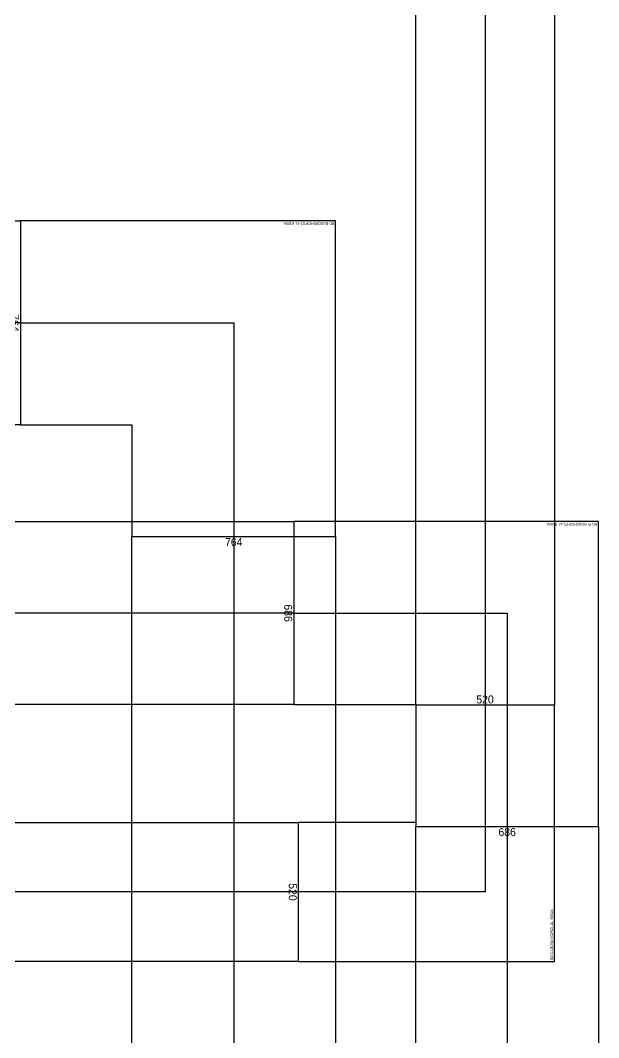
# Model space of a CAD drawing. Header units: millimetres. Extents: x 28486 to 374549, y -351975 to 868946.
# Drawn here: x 273830 to 275998, y -299783 to -295971 of the extents above; entities that cross this region are included whole.
import ezdxf
from ezdxf.enums import TextEntityAlignment as Align

# ---------------------------------------------------------------- set-up
doc = ezdxf.new("R2010")
doc.units = ezdxf.units.MM
doc.header["$LTSCALE"] = 150
doc.layers.get('Defpoints').update_dxf_attribs({"color": 150})
for name, color, linetype in [('-----27 Bus Duct_LV_380-220V_IT BACK UP', 2, 'Continuous'), ('-----27 Bus Duct_LV_380-220V_UT', 41, 'Continuous'), ('-----27 Bus Duct_LV_380-220V_UT B', 71, 'Continuous')]:
    doc.layers.add(name, color=color, linetype=linetype)
doc.styles.add('ELEC', font='')
doc.styles.get("Standard").update_dxf_attribs({"font": ''})
doc.styles.get('ELEC').set_extended_font_data('Dotum')
doc.styles.get('Standard').set_extended_font_data('Dotum')
doc.dimstyles.new('전기통신참고용-치수', dxfattribs={"dimscale": 15, "dimtxt": 2, "dimasz": 0, "dimexe": 0, "dimexo": 0, "dimgap": 0.4, "dimtad": 4, "dimdec": 0, "dimzin": 0, "dimdsep": 46, "dimtxsty": 'Standard', "dimblk": 'NONE', "dimcen": 0, "dimse1": 1, "dimse2": 1, "dimsd1": 1, "dimsd2": 1, "dimclrd": 8, "dimclre": 8, "dimclrt": 8, "dimadec": 0, "dimazin": 0, "dimtfac": 1, "dimtdec": 0, "dimtix": 1, "dimtmove": 2, "dimatfit": 0, "dimldrblk": 'NONE', "dimfxl": 2, "dimtolj": 1, "dimtzin": 0, "dimarcsym": 0})

# ---------------------------------------------------------------- blocks, each defined once
blk = doc.blocks.new('*D38')
at = {"layer": 'Defpoints', "color": 0, "transparency": 16777216}
for p in [(0, 9876.8), (520, 9876.8), (520, 9876.8)]:
    blk.add_point(p, dxfattribs=at)
at = {"color": 0, "transparency": 16777216, "insert": (260, 9855.8), "char_height": 30, "attachment_point": 5}
blk.add_mtext('\\A1;{\\C0;520}', dxfattribs=at)
blk = doc.blocks.new('_None')
blk = doc.blocks.new('*D39')
at = {"layer": 'Defpoints', "color": 0, "transparency": 16777216}
for p in [(520, 9876.8), (520, 9876.8), (520, 3439.8)]:
    blk.add_point(p, dxfattribs=at)
at = {"color": 0, "transparency": 16777216, "insert": (499, 6658.3), "char_height": 30, "attachment_point": 5, "rotation": 90}
blk.add_mtext('\\A1;{\\C0;6437}', dxfattribs=at)
blk = doc.blocks.new('*D40')
at = {"layer": 'Defpoints', "color": 0, "transparency": 16777216}
for p in [(0, 3439.8), (520, 3439.8), (520, 3439.8)]:
    blk.add_point(p, dxfattribs=at)
at = {"color": 0, "transparency": 16777216, "insert": (260, 3460.9), "char_height": 30, "attachment_point": 5}
blk.add_mtext('\\A1;{\\C0;520}', dxfattribs=at)
blk = doc.blocks.new('*U24')
at = {"color": 0}
blk.add_lwpolyline([(-260, -260), (700, -260), (700, 260), (260, 260), (260, 700), (-260, 700)], close=True, dxfattribs=at)
at = {"color": 1}
blk.add_lwpolyline([(700, 0), (0, 0), (0, 700)], dxfattribs=at)
at = {"color": 0, "style": 'ELEC'}
blk.add_text('BD ELBOW(HORIZ)-AL 4000A', height=10, dxfattribs=at).set_placement((-255, -250), align=Align.MIDDLE_LEFT)
blk = doc.blocks.new('*D223')
at = {"layer": 'Defpoints', "color": 0, "transparency": 16777216}
for p in [(0, 18200.5), (520, 18200.5), (520, 18200.5)]:
    blk.add_point(p, dxfattribs=at)
at = {"color": 0, "transparency": 16777216, "insert": (260, 18179.5), "char_height": 30, "attachment_point": 5}
blk.add_mtext('\\A1;{\\C0;520}', dxfattribs=at)
blk = doc.blocks.new('*D224')
at = {"layer": 'Defpoints', "color": 0, "transparency": 16777216}
for p in [(520, 18200.5), (520, 18200.5), (520, 9463.7)]:
    blk.add_point(p, dxfattribs=at)
at = {"color": 0, "transparency": 16777216, "insert": (499, 13832.1), "char_height": 30, "attachment_point": 5, "rotation": 90}
blk.add_mtext('\\A1;{\\C0;8737}', dxfattribs=at)
blk = doc.blocks.new('*D225')
at = {"layer": 'Defpoints', "color": 0, "transparency": 16777216}
for p in [(0, 9463.7), (520, 9463.7), (520, 9463.7)]:
    blk.add_point(p, dxfattribs=at)
at = {"color": 0, "transparency": 16777216, "insert": (260, 9484.7), "char_height": 30, "attachment_point": 5}
blk.add_mtext('\\A1;{\\C0;520}', dxfattribs=at)
blk = doc.blocks.new('*D71')
at = {"layer": 'Defpoints', "color": 0, "transparency": 16777216}
for p in [(0, 7275), (686, 7275), (686, 7275)]:
    blk.add_point(p, dxfattribs=at)
at = {"color": 0, "transparency": 16777216, "insert": (343, 7254), "char_height": 30, "attachment_point": 5}
blk.add_mtext('\\A1;{\\C0;686}', dxfattribs=at)
blk = doc.blocks.new('*D72')
at = {"layer": 'Defpoints', "color": 0, "transparency": 16777216}
for p in [(686, 7275), (686, 7275), (686, 840)]:
    blk.add_point(p, dxfattribs=at)
at = {"color": 0, "transparency": 16777216, "insert": (665, 4057.5), "char_height": 30, "attachment_point": 5, "rotation": 90}
blk.add_mtext('\\A1;{\\C0;6435}', dxfattribs=at)
blk = doc.blocks.new('*D73')
at = {"layer": 'Defpoints', "color": 0, "transparency": 16777216}
for p in [(0, 840), (686, 840), (686, 840)]:
    blk.add_point(p, dxfattribs=at)
at = {"color": 0, "transparency": 16777216, "insert": (343, 861), "char_height": 30, "attachment_point": 5}
blk.add_mtext('\\A1;{\\C0;686}', dxfattribs=at)
blk = doc.blocks.new('*U74')
at = {"color": 0}
blk.add_lwpolyline([(-343, -343), (800, -343), (800, 343), (343, 343), (343, 800), (-343, 800)], close=True, dxfattribs=at)
at = {"color": 1}
blk.add_lwpolyline([(800, 0), (0, 0), (0, 800)], dxfattribs=at)
at = {"color": 0, "style": 'ELEC'}
blk.add_text('BD ELBOW(HORIZ)-AL 5000A', height=10, dxfattribs=at).set_placement((-338, -333), align=Align.MIDDLE_LEFT)
blk = doc.blocks.new('*D76')
at = {"layer": 'Defpoints', "color": 0, "transparency": 16777216}
for p in [(0, 4485), (686, 4485), (686, 4485)]:
    blk.add_point(p, dxfattribs=at)
at = {"color": 0, "transparency": 16777216, "insert": (343, 4464), "char_height": 30, "attachment_point": 5}
blk.add_mtext('\\A1;{\\C0;686}', dxfattribs=at)
blk = doc.blocks.new('*D77')
at = {"layer": 'Defpoints', "color": 0, "transparency": 16777216}
for p in [(686, 4485), (686, 4485), (686, -783.2)]:
    blk.add_point(p, dxfattribs=at)
at = {"color": 0, "transparency": 16777216, "insert": (665, 1850.9), "char_height": 30, "attachment_point": 5, "rotation": 90}
blk.add_mtext('\\A1;{\\C0;5268}', dxfattribs=at)
blk = doc.blocks.new('*D78')
at = {"layer": 'Defpoints', "color": 0, "transparency": 16777216}
for p in [(0, -783.2), (686, -783.2), (686, -783.2)]:
    blk.add_point(p, dxfattribs=at)
at = {"color": 0, "transparency": 16777216, "insert": (343, -762.2), "char_height": 30, "attachment_point": 5}
blk.add_mtext('\\A1;{\\C0;686}', dxfattribs=at)
blk = doc.blocks.new('*D17')
at = {"layer": 'Defpoints', "color": 0, "transparency": 16777216}
for p in [(0, 6250), (764, 6250), (764, 6250)]:
    blk.add_point(p, dxfattribs=at)
at = {"color": 0, "transparency": 16777216, "insert": (382, 6229), "char_height": 30, "attachment_point": 5}
blk.add_mtext('\\A1;{\\C0;764}', dxfattribs=at)
blk = doc.blocks.new('*D18')
at = {"layer": 'Defpoints', "color": 0, "transparency": 16777216}
for p in [(764, 6250), (764, 6250), (764, 840)]:
    blk.add_point(p, dxfattribs=at)
at = {"color": 0, "transparency": 16777216, "insert": (743, 3545), "char_height": 30, "attachment_point": 5, "rotation": 90}
blk.add_mtext('\\A1;{\\C0;5410}', dxfattribs=at)
blk = doc.blocks.new('*D19')
at = {"layer": 'Defpoints', "color": 0, "transparency": 16777216}
for p in [(0, 840), (764, 840), (764, 840)]:
    blk.add_point(p, dxfattribs=at)
at = {"color": 0, "transparency": 16777216, "insert": (382, 861), "char_height": 30, "attachment_point": 5}
blk.add_mtext('\\A1;{\\C0;764}', dxfattribs=at)
blk = doc.blocks.new('*U15')
at = {"color": 0}
blk.add_lwpolyline([(-382, -382), (800, -382), (800, 382), (382, 382), (382, 800), (-382, 800)], close=True, dxfattribs=at)
at = {"color": 1}
blk.add_lwpolyline([(800, 0), (0, 0), (0, 800)], dxfattribs=at)
at = {"color": 0, "style": 'ELEC'}
blk.add_text('BD ELBOW(HORIZ)-AL 6300A', height=10, dxfattribs=at).set_placement((-377, -372), align=Align.MIDDLE_LEFT)
blk = doc.blocks.new('*D101')
at = {"layer": 'Defpoints', "color": 0, "transparency": 16777216}
for p in [(0, 4485), (764, 4485), (764, 4485)]:
    blk.add_point(p, dxfattribs=at)
at = {"color": 0, "transparency": 16777216, "insert": (382, 4464), "char_height": 30, "attachment_point": 5}
blk.add_mtext('\\A1;{\\C0;764}', dxfattribs=at)
blk = doc.blocks.new('*D102')
at = {"layer": 'Defpoints', "color": 0, "transparency": 16777216}
for p in [(764, 4485), (764, 4485), (764, -3178)]:
    blk.add_point(p, dxfattribs=at)
at = {"color": 0, "transparency": 16777216, "insert": (743, 653.5), "char_height": 30, "attachment_point": 5, "rotation": 90}
blk.add_mtext('\\A1;{\\C0;7663}', dxfattribs=at)
blk = doc.blocks.new('*D103')
at = {"layer": 'Defpoints', "color": 0, "transparency": 16777216}
for p in [(0, -3178), (764, -3178), (764, -3178)]:
    blk.add_point(p, dxfattribs=at)
at = {"color": 0, "transparency": 16777216, "insert": (382, -3157), "char_height": 30, "attachment_point": 5}
blk.add_mtext('\\A1;{\\C0;764}', dxfattribs=at)
blk = doc.blocks.new('*U37')
at = {"color": 1}
blk.add_line((260, 9876.8), (260, 3439.8), dxfattribs=at)
at = {"color": 0}
blk.add_lwpolyline([(520, 3439.8), (0, 3439.8), (0, 9876.8), (520, 9876.8)], close=True, dxfattribs=at)
for base, p1, p2, override, picture, middle in [((520, 9876.8), (0, 9876.8), (520, 9876.8), {"dimtxsty": 'Standard', "dimclrd": 0, "dimclre": 0, "dimclrt": 0}, '*D38', (260, 9855.8)), ((520, 3439.8), (0, 3439.8), (520, 3439.8), {"dimtad": 1, "dimtxsty": 'Standard', "dimclrd": 0, "dimclre": 0, "dimclrt": 0}, '*D40', (260, 3460.9))]:
    dim = blk.add_linear_dim(base=base, p1=p1, p2=p2, text='{\\C0;<>}', dimstyle='전기통신참고용-치수', override=override, dxfattribs=at)
    dim.commit()
    dim.dimension.update_dxf_attribs({"geometry": picture, "text_midpoint": middle})
dim = blk.add_linear_dim(base=(520, 9876.8), p1=(520, 3439.8), p2=(520, 9876.8), angle=90, text='{\\C0;<>}', dimstyle='전기통신참고용-치수', override={"dimtad": 1, "dimtxsty": 'Standard', "dimclrd": 0, "dimclre": 0, "dimclrt": 0}, dxfattribs=at)
dim.commit()
dim.dimension.update_dxf_attribs({"geometry": '*D39', "text_midpoint": (499, 6658.3)})
blk = doc.blocks.new('*U222')
at = {"color": 1}
blk.add_line((260, 18200.5), (260, 9463.7), dxfattribs=at)
at = {"color": 0}
blk.add_lwpolyline([(520, 9463.7), (0, 9463.7), (0, 18200.5), (520, 18200.5)], close=True, dxfattribs=at)
for base, p1, p2, override, picture, middle in [((520, 18200.5), (0, 18200.5), (520, 18200.5), {"dimtxsty": 'Standard', "dimclrd": 0, "dimclre": 0, "dimclrt": 0}, '*D223', (260, 18179.5)), ((520, 9463.7), (0, 9463.7), (520, 9463.7), {"dimtad": 1, "dimtxsty": 'Standard', "dimclrd": 0, "dimclre": 0, "dimclrt": 0}, '*D225', (260, 9484.7))]:
    dim = blk.add_linear_dim(base=base, p1=p1, p2=p2, text='{\\C0;<>}', dimstyle='전기통신참고용-치수', override=override, dxfattribs=at)
    dim.commit()
    dim.dimension.update_dxf_attribs({"geometry": picture, "text_midpoint": middle})
dim = blk.add_linear_dim(base=(520, 18200.5), p1=(520, 9463.7), p2=(520, 18200.5), angle=90, text='{\\C0;<>}', dimstyle='전기통신참고용-치수', override={"dimtad": 1, "dimtxsty": 'Standard', "dimclrd": 0, "dimclre": 0, "dimclrt": 0}, dxfattribs=at)
dim.commit()
dim.dimension.update_dxf_attribs({"geometry": '*D224', "text_midpoint": (499, 13832.1)})
blk = doc.blocks.new('*U70')
at = {"color": 1}
blk.add_line((343, 7275), (343, 840), dxfattribs=at)
at = {"color": 0}
blk.add_lwpolyline([(686, 840), (0, 840), (0, 7275), (686, 7275)], close=True, dxfattribs=at)
for base, p1, p2, override, picture, middle in [((686, 7275), (0, 7275), (686, 7275), {"dimtxsty": 'Standard', "dimclrd": 0, "dimclre": 0, "dimclrt": 0}, '*D71', (343, 7254)), ((686, 840), (0, 840), (686, 840), {"dimtad": 1, "dimtxsty": 'Standard', "dimclrd": 0, "dimclre": 0, "dimclrt": 0}, '*D73', (343, 861))]:
    dim = blk.add_linear_dim(base=base, p1=p1, p2=p2, text='{\\C0;<>}', dimstyle='전기통신참고용-치수', override=override, dxfattribs=at)
    dim.commit()
    dim.dimension.update_dxf_attribs({"geometry": picture, "text_midpoint": middle})
dim = blk.add_linear_dim(base=(686, 7275), p1=(686, 840), p2=(686, 7275), angle=90, text='{\\C0;<>}', dimstyle='전기통신참고용-치수', override={"dimtad": 1, "dimtxsty": 'Standard', "dimclrd": 0, "dimclre": 0, "dimclrt": 0}, dxfattribs=at)
dim.commit()
dim.dimension.update_dxf_attribs({"geometry": '*D72', "text_midpoint": (665, 4057.5)})
blk = doc.blocks.new('*U75')
at = {"color": 1}
blk.add_line((343, 4485), (343, -783.2), dxfattribs=at)
at = {"color": 0}
blk.add_lwpolyline([(686, -783.2), (0, -783.2), (0, 4485), (686, 4485)], close=True, dxfattribs=at)
for base, p1, p2, override, picture, middle in [((686, 4485), (0, 4485), (686, 4485), {"dimtxsty": 'Standard', "dimclrd": 0, "dimclre": 0, "dimclrt": 0}, '*D76', (343, 4464)), ((686, -783.2), (0, -783.2), (686, -783.2), {"dimtad": 1, "dimtxsty": 'Standard', "dimclrd": 0, "dimclre": 0, "dimclrt": 0}, '*D78', (343, -762.2))]:
    dim = blk.add_linear_dim(base=base, p1=p1, p2=p2, text='{\\C0;<>}', dimstyle='전기통신참고용-치수', override=override, dxfattribs=at)
    dim.commit()
    dim.dimension.update_dxf_attribs({"geometry": picture, "text_midpoint": middle})
dim = blk.add_linear_dim(base=(686, 4485), p1=(686, -783.2), p2=(686, 4485), angle=90, text='{\\C0;<>}', dimstyle='전기통신참고용-치수', override={"dimtad": 1, "dimtxsty": 'Standard', "dimclrd": 0, "dimclre": 0, "dimclrt": 0}, dxfattribs=at)
dim.commit()
dim.dimension.update_dxf_attribs({"geometry": '*D77', "text_midpoint": (665, 1850.9)})
blk = doc.blocks.new('*U16')
at = {"color": 1}
blk.add_line((382, 6250), (382, 840), dxfattribs=at)
at = {"color": 0}
blk.add_lwpolyline([(764, 840), (0, 840), (0, 6250), (764, 6250)], close=True, dxfattribs=at)
for base, p1, p2, override, picture, middle in [((764, 6250), (0, 6250), (764, 6250), {"dimtxsty": 'Standard', "dimclrd": 0, "dimclre": 0, "dimclrt": 0}, '*D17', (382, 6229)), ((764, 840), (0, 840), (764, 840), {"dimtad": 1, "dimtxsty": 'Standard', "dimclrd": 0, "dimclre": 0, "dimclrt": 0}, '*D19', (382, 861))]:
    dim = blk.add_linear_dim(base=base, p1=p1, p2=p2, text='{\\C0;<>}', dimstyle='전기통신참고용-치수', override=override, dxfattribs=at)
    dim.commit()
    dim.dimension.update_dxf_attribs({"geometry": picture, "text_midpoint": middle})
dim = blk.add_linear_dim(base=(764, 6250), p1=(764, 840), p2=(764, 6250), angle=90, text='{\\C0;<>}', dimstyle='전기통신참고용-치수', override={"dimtad": 1, "dimtxsty": 'Standard', "dimclrd": 0, "dimclre": 0, "dimclrt": 0}, dxfattribs=at)
dim.commit()
dim.dimension.update_dxf_attribs({"geometry": '*D18', "text_midpoint": (743, 3545)})
blk = doc.blocks.new('*U100')
at = {"color": 1}
blk.add_line((382, 4485), (382, -3178), dxfattribs=at)
at = {"color": 0}
blk.add_lwpolyline([(764, -3178), (0, -3178), (0, 4485), (764, 4485)], close=True, dxfattribs=at)
for base, p1, p2, override, picture, middle in [((764, 4485), (0, 4485), (764, 4485), {"dimtxsty": 'Standard', "dimclrd": 0, "dimclre": 0, "dimclrt": 0}, '*D101', (382, 4464)), ((764, -3178), (0, -3178), (764, -3178), {"dimtad": 1, "dimtxsty": 'Standard', "dimclrd": 0, "dimclre": 0, "dimclrt": 0}, '*D103', (382, -3157))]:
    dim = blk.add_linear_dim(base=base, p1=p1, p2=p2, text='{\\C0;<>}', dimstyle='전기통신참고용-치수', override=override, dxfattribs=at)
    dim.commit()
    dim.dimension.update_dxf_attribs({"geometry": picture, "text_midpoint": middle})
dim = blk.add_linear_dim(base=(764, 4485), p1=(764, -3178), p2=(764, 4485), angle=90, text='{\\C0;<>}', dimstyle='전기통신참고용-치수', override={"dimtad": 1, "dimtxsty": 'Standard', "dimclrd": 0, "dimclre": 0, "dimclrt": 0}, dxfattribs=at)
dim.commit()
dim.dimension.update_dxf_attribs({"geometry": '*D102', "text_midpoint": (743, 653.5)})

msp = doc.modelspace()

# ---------------------------------------------------------------- block references
at = {"layer": '-----27 Bus Duct_LV_380-220V_IT BACK UP'}
msp.add_blockref('*U222', (275312, -308000.5), dxfattribs=at)
for name, p, rotation in [('*U24', (275572, -299236.8), 89.99999999999999), ('*U37', (264995.2, -298976.8), 270)]:
    msp.add_blockref(name, p, dxfattribs=dict(at, rotation=rotation))
at = {"layer": '-----27 Bus Duct_LV_380-220V_UT'}
for name, p, rotation in [('*U16', (267580, -296723), 270), ('*U15', (274630, -297105), 180)]:
    msp.add_blockref(name, p, dxfattribs=dict(at, rotation=rotation))
msp.add_blockref('*U100', (274248, -302390), dxfattribs=at)
at = {"layer": '-----27 Bus Duct_LV_380-220V_UT B'}
for name, p, rotation in [('*U70', (267580, -297849), 270), ('*U74', (275655, -298192), 180)]:
    msp.add_blockref(name, p, dxfattribs=dict(at, rotation=rotation))
msp.add_blockref('*U75', (275312, -303477), dxfattribs=at)

doc.saveas('drawing.dxf')
